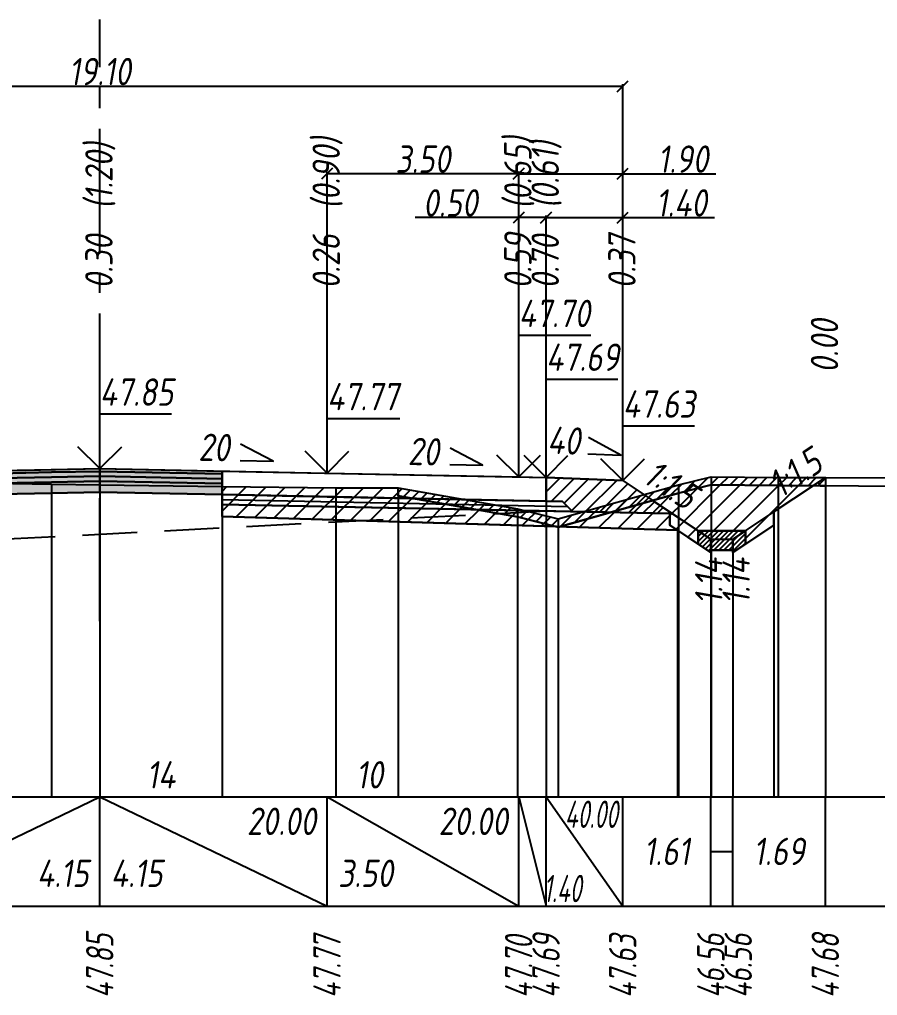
# Model space of a CAD drawing. Extents: x -717 to 1451, y -133302 to 233.
# Drawn here: x 159.8 to 238.1, y -85938.2 to -85849 of the extents above; entities that cross this region are included whole.
import ezdxf
from ezdxf.enums import TextEntityAlignment as Align

# ---------------------------------------------------------------- set-up
doc = ezdxf.new("R2010")
doc.units = 0
doc.linetypes.add('осевая2', pattern=[1.125, 0.75, -0.125, 0.125, -0.125])
doc.linetypes.add('штриховая', pattern=[0.75, 0.5, -0.25])
for name, color, linetype in [('Интерполированный поперечник', 2, 'Continuous'), ('Код_514', 1, 'Continuous'), ('Контур_0', 7, 'Continuous'), ('Контур_2521', 7, 'Continuous'), ('Контур_2564', 7, 'Continuous'), ('Контур_2660', 7, 'Continuous'), ('Контур_2665', 7, 'Continuous'), ('Контур_400', 7, 'Continuous'), ('Контур_508', 7, 'Continuous'), ('Контур_512', 7, 'Continuous'), ('Контур_513', 7, 'Continuous'), ('Красный поперечник', 1, 'Continuous'), ('Объём_2501', 7, 'Continuous'), ('Объём_2564', 7, 'Continuous'), ('Объём_2650', 7, 'Continuous'), ('Объём_2660', 7, 'Continuous'), ('Объём_2661', 7, 'Continuous'), ('Объём_2662', 7, 'Continuous'), ('Объём_2663', 7, 'Continuous'), ('Объём_2664', 7, 'Continuous'), ('Объём_2665', 7, 'Continuous'), ('Объём_2666', 7, 'Continuous'), ('Объём_2753', 7, 'Continuous'), ('Ось', 1, 'осевая2'), ('Откосы', 7, 'Continuous'), ('Отметки покрытия', 7, 'Continuous'), ('Рабочие отметки', 7, 'Continuous'), ('Рабочие отметки доп.', 7, 'Continuous'), ('Слои выравнивания', 7, 'Continuous'), ('Таблица', 7, 'Continuous'), ('Уклоны проезжей части', 7, 'Continuous'), ('Черный поперечник', 3, 'Continuous')]:
    doc.layers.add(name, color=color, linetype=linetype)
for name, color, linetype, true_color in [('Контур_2540', 2, 'Continuous', 0xffff00), ('Контур_2560', 2, 'Continuous', 0xffff00), ('Контур_2561', 7, 'Continuous', 0xff8040), ('Контур_2562', 3, 'Continuous', 0x00ff00), ('Контур_2563', 7, 'Continuous', 0xff8000), ('Контур_2570', 7, 'Continuous', 0x80ff00), ('Контур_2583', 3, 'Continuous', 0x00ff00), ('Контур_2584', 3, 'Continuous', 0x00ff00), ('Контур_2725', 7, 'Continuous', 0x323232), ('Контур_2736', 4, 'Continuous', 0x00ffff), ('Контур_2760', 7, 'Continuous', 0x323232), ('Контур_2761', 7, 'Continuous', 0x323232), ('Контур_2762', 7, 'Continuous', 0x323232), ('Контур_2763', 7, 'Continuous', 0x323232), ('Контур_402', 7, 'Continuous', 0xff6464), ('Контур_703', 4, 'Continuous', 0x00ffff), ('Контур_707', 4, 'Continuous', 0x00ffff), ('Контур_720', 131, 'Continuous', 0xaaffff), ('Объём_2500', 7, 'Continuous', 0xc0c0c0), ('Объём_2520', 7, 'Continuous', 0x80ffff), ('Объём_2540', 2, 'Continuous', 0xffff00), ('Объём_2560', 2, 'Continuous', 0xffff00), ('Объём_2561', 7, 'Continuous', 0xff8040), ('Объём_2562', 3, 'Continuous', 0x00ff00), ('Объём_2563', 7, 'Continuous', 0xff8000), ('Объём_2570', 7, 'Continuous', 0x80ff00), ('Объём_2580', 3, 'Continuous', 0x00ff00), ('Объём_2583', 3, 'Continuous', 0x00ff00), ('Объём_2584', 3, 'Continuous', 0x00ff00), ('Объём_2591', 3, 'Continuous', 0x00ff00), ('Объём_2595', 3, 'Continuous', 0x00ff00), ('Объём_2600', 7, 'Continuous', 0x808000), ('Объём_2620', 2, 'Continuous', 0xffff00), ('Объём_2746', 2, 'Continuous', 0xffff00)]:
    doc.layers.add(name, color=color, linetype=linetype, true_color=true_color)
doc.styles.get("Standard").update_dxf_attribs({"font": 'txt', "height": 2.5})
doc.styles.add('М', font='romand.shx', dxfattribs={"width": 0.8, "oblique": 10, "height": 2.5})
doc.dimstyles.get("Standard").update_dxf_attribs({"dimtxt": 0.18, "dimasz": 0.18, "dimexe": 0.18, "dimexo": 0.0625, "dimgap": 0.09, "dimtad": 0, "dimtih": 1, "dimtoh": 1, "dimdec": 4, "dimzin": 0, "dimdsep": 46, "dimtxsty": 'Standard', "dimcen": 0.09, "dimadec": 0, "dimazin": 0, "dimtfac": 1, "dimtdec": 4, "dimtofl": 0, "dimtmove": 0, "dimatfit": 3, "dimfxl": 1, "dimtolj": 1, "dimtzin": 0, "dimarcsym": 0})

# ---------------------------------------------------------------- blocks, each defined once
blk = doc.blocks.new('_Oblique')
at = {"color": 0, "linetype": 'ByBlock', "lineweight": -2}
blk.add_line((-0.5, -0.5), (0.5, 0.5), dxfattribs=at)
blk = doc.blocks.new('*D3363')
at = {"color": 0, "lineweight": -2, "transparency": 16777216}
for p, q in [((207.843, -85890.843), (207.843, -85866.911)), ((207.843, -85867.091), (214.843, -85867.091)), ((214.843, -85891.123), (214.843, -85866.911)), ((214.843, -85867.091), (223.207, -85867.091))]:
    blk.add_line(p, q, dxfattribs=at)
at = {"layer": 'Defpoints', "color": 0, "transparency": 16777216}
for p in [(214.843, -85867.091), (207.843, -85890.906), (214.843, -85891.186)]:
    blk.add_point(p, dxfattribs=at)
at = {"color": 0, "lineweight": -2, "transparency": 16777216, "rotation": 180}
blk.add_blockref('_Oblique', (207.843, -85867.091), dxfattribs=at)
at = {"color": 0, "lineweight": -2, "transparency": 16777216}
blk.add_blockref('_Oblique', (214.843, -85867.091), dxfattribs=at)
at = {"color": 0, "transparency": 16777216, "insert": (220.201, -85865.751), "char_height": 2.5, "width": 0.69, "attachment_point": 5, "style": 'М'}
blk.add_mtext('\\A1;1.40', dxfattribs=at)
blk = doc.blocks.new('*D3365')
at = {"color": 0, "lineweight": -2, "transparency": 16777216}
for p, q in [((205.343, -85867.091), (195.874, -85867.091)), ((205.343, -85890.793), (205.343, -85866.911)), ((207.843, -85867.091), (205.343, -85867.091)), ((207.843, -85890.843), (207.843, -85866.911))]:
    blk.add_line(p, q, dxfattribs=at)
at = {"layer": 'Defpoints', "color": 0, "transparency": 16777216}
for p in [(207.843, -85867.091), (205.343, -85890.856), (207.843, -85890.906)]:
    blk.add_point(p, dxfattribs=at)
at = {"color": 0, "lineweight": -2, "transparency": 16777216, "rotation": 180}
blk.add_blockref('_Oblique', (205.343, -85867.091), dxfattribs=at)
at = {"color": 0, "lineweight": -2, "transparency": 16777216}
blk.add_blockref('_Oblique', (207.843, -85867.091), dxfattribs=at)
at = {"color": 0, "transparency": 16777216, "insert": (199.101, -85865.751), "char_height": 2.5, "width": 0.72, "attachment_point": 5, "style": 'М'}
blk.add_mtext('\\A1;0.50', dxfattribs=at)
blk = doc.blocks.new('*D3367')
at = {"color": 0, "lineweight": -2, "transparency": 16777216}
for p, q in [((187.843, -85890.443), (187.843, -85862.911)), ((205.343, -85890.793), (205.343, -85862.911)), ((205.343, -85863.091), (187.843, -85863.091))]:
    blk.add_line(p, q, dxfattribs=at)
at = {"layer": 'Defpoints', "color": 0, "transparency": 16777216}
for p in [(187.843, -85863.091), (187.843, -85890.506), (205.343, -85890.856)]:
    blk.add_point(p, dxfattribs=at)
at = {"color": 0, "lineweight": -2, "transparency": 16777216, "rotation": 180}
blk.add_blockref('_Oblique', (187.843, -85863.091), dxfattribs=at)
at = {"color": 0, "lineweight": -2, "transparency": 16777216}
blk.add_blockref('_Oblique', (205.343, -85863.091), dxfattribs=at)
at = {"color": 0, "transparency": 16777216, "insert": (196.593, -85861.751), "char_height": 2.5, "width": 0.75, "attachment_point": 5, "style": 'М'}
blk.add_mtext('\\A1;3.50', dxfattribs=at)
blk = doc.blocks.new('*D3368')
at = {"color": 0, "lineweight": -2, "transparency": 16777216}
for p, q in [((205.343, -85890.793), (205.343, -85862.911)), ((214.843, -85891.123), (214.843, -85862.911)), ((205.343, -85863.091), (214.843, -85863.091)), ((214.843, -85863.091), (223.353, -85863.091))]:
    blk.add_line(p, q, dxfattribs=at)
at = {"layer": 'Defpoints', "color": 0, "transparency": 16777216}
for p in [(205.343, -85863.091), (205.343, -85890.856), (214.843, -85891.186)]:
    blk.add_point(p, dxfattribs=at)
at = {"color": 0, "lineweight": -2, "transparency": 16777216, "rotation": 180}
blk.add_blockref('_Oblique', (205.343, -85863.091), dxfattribs=at)
at = {"color": 0, "lineweight": -2, "transparency": 16777216}
blk.add_blockref('_Oblique', (214.843, -85863.091), dxfattribs=at)
at = {"color": 0, "transparency": 16777216, "insert": (220.348, -85861.751), "char_height": 2.5, "width": 0.69, "attachment_point": 5, "style": 'М'}
blk.add_mtext('\\A1;1.90', dxfattribs=at)
blk = doc.blocks.new('*D3370')
at = {"color": 0, "lineweight": -2, "transparency": 16777216}
for p, q in [((119.343, -85891.123), (119.343, -85854.911)), ((214.843, -85891.123), (214.843, -85854.911)), ((119.343, -85855.091), (214.843, -85855.091))]:
    blk.add_line(p, q, dxfattribs=at)
at = {"layer": 'Defpoints', "color": 0, "transparency": 16777216}
for p in [(214.843, -85855.091), (119.343, -85891.186), (214.843, -85891.186)]:
    blk.add_point(p, dxfattribs=at)
at = {"color": 0, "lineweight": -2, "transparency": 16777216, "rotation": 180}
blk.add_blockref('_Oblique', (119.343, -85855.091), dxfattribs=at)
at = {"color": 0, "lineweight": -2, "transparency": 16777216}
blk.add_blockref('_Oblique', (214.843, -85855.091), dxfattribs=at)
at = {"color": 0, "transparency": 16777216, "insert": (167.093, -85853.751), "char_height": 2.5, "width": 0.81, "attachment_point": 5, "style": 'М'}
blk.add_mtext('\\A1;19.10', dxfattribs=at)

msp = doc.modelspace()

# ---------------------------------------------------------------- hatches: boundary and pattern name
at = {"layer": 'Объём_2563'}
h = msp.add_hatch(dxfattribs=at)
h.set_pattern_fill('ANSI31', color=256, scale=0.3)
h.paths.add_polyline_path([(219.136, -85894.119), (210.262, -85893.941), (209.343, -85893.023), (207.843, -85892.993), (207.843, -85890.843), (214.843, -85891.123), (219.136, -85893.985)])
at = {"layer": 'Объём_2570'}
h = msp.add_hatch(dxfattribs=at)
h.set_pattern_fill('ANSI31', color=256, scale=0.2)
h.paths.add_polyline_path([(233.341, -85891.599), (229.022, -85891.583), (222.929, -85891.514), (219.926, -85892.264), (208.932, -85895.373), (205.223, -85894.445), (194.334, -85892.529), (194.334, -85891.779), (205.223, -85893.695), (208.932, -85894.623), (219.926, -85891.514), (222.929, -85890.764), (229.022, -85890.833), (233.341, -85890.849)])
at = {"layer": 'Объём_2600'}
h = msp.add_hatch(dxfattribs=at)
h.set_pattern_fill('ANSI31', color=6, scale=0.4)
h.paths.add_polyline_path([(219.847, -85895.661), (209.058, -85895.337), (219.926, -85892.264), (222.929, -85891.514), (229.022, -85891.583), (232.222, -85891.595), (228.636, -85893.985), (228.636, -85895.187), (226.037, -85896.919), (226.037, -85895.717), (221.735, -85895.717), (221.735, -85896.919)])
h = msp.add_hatch(dxfattribs=at)
h.set_pattern_fill('HONEY', color=5, scale=0.3)
h.paths.add_polyline_path([(232.222, -85891.595), (233.341, -85890.849), (233.341, -85891.599)])
h = msp.add_hatch(dxfattribs=at)
h.set_pattern_fill('ANSI31', color=6, scale=0.4)
h.paths.add_polyline_path([(178.258, -85894.413), (178.258, -85891.669), (188.648, -85891.77), (194.334, -85891.779), (194.334, -85892.529), (205.223, -85894.445), (208.754, -85895.328)])
at = {"layer": 'Объём_2620'}
h = msp.add_hatch(dxfattribs=at)
h.set_pattern_fill('ANSI31', color=2, scale=0.1)
h.paths.add_polyline_path([(221.735, -85895.717), (226.037, -85895.717), (226.037, -85896.919), (224.886, -85897.687), (224.886, -85897.485), (222.886, -85897.485), (222.886, -85897.687), (221.735, -85896.919)])
at = {"layer": 'Слои выравнивания'}
for color, points in [(2, [(129.298, -85890.784), (138.262, -85890.605), (146.343, -85890.443), (153.79, -85890.294), (157.993, -85890.21), (162.687, -85890.116), (167.093, -85890.028), (167.093, -85890.278), (162.687, -85890.366), (157.993, -85890.46), (153.79, -85890.544), (146.343, -85890.693), (138.262, -85890.855), (129.298, -85891.034)]), (3, [(129.298, -85891.034), (138.262, -85890.855), (146.343, -85890.693), (153.79, -85890.544), (157.993, -85890.46), (162.687, -85890.366), (167.093, -85890.278), (167.093, -85890.728), (162.687, -85890.816), (157.993, -85890.91), (153.79, -85890.994), (146.343, -85891.143), (138.262, -85891.305), (129.298, -85891.484)]), (2, [(167.093, -85890.028), (178.258, -85890.251), (178.258, -85890.501), (167.093, -85890.278)]), (3, [(167.093, -85890.278), (178.258, -85890.501), (178.258, -85890.951), (167.093, -85890.728)]), (4, [(129.298, -85891.484), (138.262, -85891.305), (146.343, -85891.143), (153.79, -85890.994), (157.993, -85890.91), (162.687, -85890.816), (167.093, -85890.728), (167.093, -85891.178), (162.687, -85891.266), (157.993, -85891.36), (153.79, -85891.444), (146.343, -85891.593), (138.262, -85891.755), (129.298, -85891.934)]), (5, [(129.298, -85891.934), (138.262, -85891.755), (146.343, -85891.593), (153.79, -85891.444), (157.993, -85891.36), (162.687, -85891.266), (167.093, -85891.178), (167.093, -85892.178), (162.687, -85892.266), (157.993, -85892.36), (153.79, -85892.444), (146.343, -85892.593), (138.262, -85892.755), (129.298, -85892.934)]), (4, [(167.093, -85890.728), (178.258, -85890.951), (178.258, -85891.401), (167.093, -85891.178)]), (5, [(167.093, -85891.178), (178.258, -85891.401), (178.258, -85892.401), (167.093, -85892.178)])]:
    msp.add_hatch(color=color, dxfattribs=at).paths.add_polyline_path(points)

# ---------------------------------------------------------------- linework, layer by layer
at = {"layer": 'Интерполированный поперечник', "linetype": 'штриховая', "ltscale": 10, "flags": 128}
msp.add_lwpolyline([(90.62, -85899.988), (207.843, -85893.893)], dxfattribs=at)
at = {"layer": 'Код_514'}
for p, q in [((146.343, -85930), (167.093, -85920)), ((167.093, -85930), (167.093, -85920)), ((167.093, -85920), (187.843, -85930)), ((187.843, -85930), (187.843, -85920)), ((187.843, -85920), (205.343, -85930)), ((205.343, -85930), (205.343, -85920)), ((205.343, -85920), (207.843, -85930)), ((207.843, -85930), (207.843, -85920)), ((207.843, -85920), (214.843, -85930)), ((214.843, -85930), (214.843, -85920)), ((222.886, -85930), (222.886, -85920)), ((224.886, -85930), (224.886, -85920)), ((233.341, -85930), (233.341, -85920)), ((222.886, -85925), (224.886, -85925))]:
    msp.add_line(p, q, dxfattribs=at)
at = {"layer": 'Контур_0', "color": 18, "true_color": 0x000000, "flags": 128}
for points in [[(178.258, -85890.251), (207.843, -85890.843), (207.843, -85892.993), (178.258, -85892.401), (178.258, -85890.251), (178.258, -85890.251)], [(187.843, -85892.593), (209.343, -85893.023), (210.262, -85893.941), (178.258, -85893.301), (178.258, -85892.401), (187.843, -85892.593), (187.843, -85892.593)], [(207.843, -85892.993), (209.343, -85893.023), (210.262, -85893.941), (219.136, -85894.119)]]:
    msp.add_lwpolyline(points, dxfattribs=at)
at = {"layer": 'Контур_2521', "color": 18, "true_color": 0x000000, "flags": 128}
msp.add_lwpolyline([(178.258, -85892.851), (209.803, -85893.482)], dxfattribs=at)
at = {"layer": 'Контур_2540', "flags": 128}
msp.add_lwpolyline([(219.136, -85895.187), (219.847, -85895.661), (178.258, -85894.413), (178.258, -85893.301), (219.136, -85894.119), (219.136, -85895.187), (219.136, -85895.187)], dxfattribs=at)
at = {"layer": 'Контур_2560', "flags": 128}
msp.add_lwpolyline([(207.843, -85890.843), (214.843, -85891.123), (214.843, -85891.123), (214.843, -85891.123)], dxfattribs=at)
at = {"layer": 'Контур_2561', "flags": 128}
msp.add_lwpolyline([(207.843, -85890.843), (207.843, -85890.843), (214.843, -85891.123), (214.843, -85891.123), (207.843, -85890.843)], dxfattribs=at)
at = {"layer": 'Контур_2562', "flags": 128}
msp.add_lwpolyline([(214.843, -85891.123), (214.843, -85891.123), (214.843, -85891.123), (214.843, -85891.123), (214.843, -85891.123)], dxfattribs=at)
at = {"layer": 'Контур_2563', "flags": 128}
msp.add_lwpolyline([(219.136, -85894.119), (210.262, -85893.941), (209.343, -85893.023), (207.843, -85892.993), (207.843, -85890.843), (214.843, -85891.123), (219.136, -85893.985), (219.136, -85894.119), (219.136, -85894.119)], dxfattribs=at)
at = {"layer": 'Контур_2564', "flags": 128}
msp.add_lwpolyline([(207.843, -85890.843), (214.843, -85891.123)], dxfattribs=at)
at = {"layer": 'Контур_2570', "flags": 128}
msp.add_lwpolyline([(82.35, -85899.811), (90.62, -85900.738), (90.986, -85900.75), (90.986, -85900.75), (92.889, -85900.113), (96.227, -85899.05), (113.705, -85893.678), (113.705, -85892.928), (123.356, -85892.232), (129.298, -85891.908), (138.262, -85891.676), (153.79, -85891.288), (162.687, -85891.441), (167.093, -85891.506), (178.258, -85891.669), (188.648, -85891.77), (194.334, -85891.779), (194.334, -85892.529), (205.223, -85894.445), (208.932, -85895.373), (219.926, -85892.264), (222.929, -85891.514), (229.022, -85891.583), (258.341, -85891.688)], dxfattribs=at)
at = {"layer": 'Контур_2583', "flags": 128}
for points in [[(219.136, -85893.985), (222.886, -85896.485), (222.886, -85897.687), (219.136, -85895.187), (219.136, -85893.985)], [(224.886, -85896.485), (228.636, -85893.985), (228.636, -85895.187), (224.886, -85897.687), (224.886, -85896.485)]]:
    msp.add_lwpolyline(points, dxfattribs=at)
at = {"layer": 'Контур_2584', "flags": 128}
msp.add_lwpolyline([(222.886, -85896.485), (224.886, -85896.485), (224.886, -85897.485), (222.886, -85897.485), (222.886, -85896.485)], dxfattribs=at)
at = {"layer": 'Контур_2660', "flags": 128}
msp.add_lwpolyline([(178.258, -85894.413), (219.847, -85895.661)], dxfattribs=at)
at = {"layer": 'Контур_2665', "flags": 128}
msp.add_lwpolyline([(214.843, -85891.123), (214.843, -85891.123)], dxfattribs=at)
at = {"layer": 'Контур_2725', "flags": 128}
msp.add_lwpolyline([(129.298, -85892.934), (138.262, -85892.755), (146.343, -85892.593), (153.79, -85892.444), (157.993, -85892.36), (162.687, -85892.266), (167.093, -85892.178), (178.258, -85892.401)], dxfattribs=at)
at = {"layer": 'Контур_2736', "flags": 128}
msp.add_lwpolyline([(214.843, -85891.123), (214.843, -85891.123)], dxfattribs=at)
at = {"layer": 'Контур_2760', "flags": 128}
msp.add_lwpolyline([(129.298, -85890.784), (138.262, -85890.605), (146.343, -85890.443), (153.79, -85890.294), (157.993, -85890.21), (162.687, -85890.116), (167.093, -85890.028), (178.258, -85890.251)], dxfattribs=at)
at = {"layer": 'Контур_2761', "flags": 128}
msp.add_lwpolyline([(129.298, -85891.034), (138.262, -85890.855), (146.343, -85890.693), (153.79, -85890.544), (157.993, -85890.46), (162.687, -85890.366), (167.093, -85890.278), (178.258, -85890.501)], dxfattribs=at)
at = {"layer": 'Контур_2762', "flags": 128}
msp.add_lwpolyline([(129.298, -85891.484), (138.262, -85891.305), (146.343, -85891.143), (153.79, -85890.994), (157.993, -85890.91), (162.687, -85890.816), (167.093, -85890.728), (178.258, -85890.951)], dxfattribs=at)
at = {"layer": 'Контур_2763', "flags": 128}
msp.add_lwpolyline([(129.298, -85891.934), (138.262, -85891.755), (146.343, -85891.593), (153.79, -85891.444), (157.993, -85891.36), (162.687, -85891.266), (167.093, -85891.178), (178.258, -85891.401)], dxfattribs=at)
at = {"layer": 'Контур_400', "flags": 128}
for points in [[(126.343, -85890.843), (128.843, -85890.793), (128.843, -85890.793), (128.843, -85890.793), (128.843, -85890.793), (128.843, -85890.793), (128.843, -85890.793), (146.343, -85890.443), (167.093, -85890.028)], [(167.093, -85890.028), (187.843, -85890.443), (205.343, -85890.793), (205.343, -85890.793), (205.343, -85890.793), (205.343, -85890.793), (205.343, -85890.793), (205.343, -85890.793), (207.843, -85890.843)]]:
    msp.add_lwpolyline(points, dxfattribs=at)
at = {"layer": 'Контур_402', "flags": 128}
msp.add_lwpolyline([(112.452, -85895.717), (129.298, -85895.212), (129.298, -85892.934), (167.093, -85892.178), (178.258, -85892.401), (178.258, -85894.413), (219.847, -85895.661)], dxfattribs=at)
at = {"layer": 'Контур_508', "flags": 128}
msp.add_lwpolyline([(107.35, -85899.118), (112.452, -85895.717), (129.298, -85895.212), (129.298, -85892.934), (167.093, -85892.178), (178.258, -85892.401), (178.258, -85894.413), (219.847, -85895.661), (222.886, -85897.687), (222.886, -85897.485), (224.886, -85897.485), (224.886, -85897.687), (228.636, -85895.187), (228.636, -85893.985), (233.341, -85890.849)], dxfattribs=at)
at = {"layer": 'Контур_512', "flags": 128}
msp.add_lwpolyline([(178.258, -85894.413), (219.847, -85895.661), (222.886, -85897.687), (222.886, -85897.485), (224.886, -85897.485), (224.886, -85897.687), (228.636, -85895.187), (228.636, -85893.985), (233.341, -85890.849)], dxfattribs=at)
at = {"layer": 'Контур_513', "flags": 128}
msp.add_lwpolyline([(107.35, -85899.118), (112.452, -85895.717), (129.298, -85895.212), (129.298, -85892.934), (167.093, -85892.178), (178.258, -85892.401), (178.258, -85894.413), (219.847, -85895.661), (222.886, -85897.687), (222.886, -85897.485), (224.886, -85897.485), (224.886, -85897.687), (228.636, -85895.187), (228.636, -85893.985), (233.341, -85890.849)], dxfattribs=at)
at = {"layer": 'Контур_703', "flags": 128}
for points in [[(214.843, -85891.123), (214.843, -85891.123)], [(214.843, -85891.123), (222.886, -85896.485)], [(214.843, -85891.123), (222.886, -85896.485)]]:
    msp.add_lwpolyline(points, dxfattribs=at)
at = {"layer": 'Контур_707', "flags": 128}
for points in [[(224.886, -85896.485), (232.929, -85891.123), (232.929, -85891.123), (233.341, -85890.849)], [(224.886, -85896.485), (232.929, -85891.123)], [(232.929, -85891.123), (232.929, -85891.123), (233.341, -85890.849)]]:
    msp.add_lwpolyline(points, dxfattribs=at)
at = {"layer": 'Контур_720', "flags": 128}
msp.add_lwpolyline([(222.886, -85896.485), (224.886, -85896.485)], dxfattribs=at)
at = {"layer": 'Красный поперечник'}
for p, q in [((146.343, -85890.443), (167.093, -85890.028)), ((167.093, -85890.028), (187.843, -85890.443)), ((187.843, -85890.443), (205.343, -85890.793)), ((205.343, -85890.793), (207.843, -85890.843)), ((207.843, -85890.843), (214.843, -85891.123)), ((214.843, -85891.123), (222.886, -85896.485)), ((224.886, -85896.485), (233.341, -85890.849)), ((233.341, -85890.849), (233.341, -85920)), ((228.636, -85893.985), (228.636, -85920)), ((178.258, -85894.413), (178.258, -85920)), ((219.847, -85895.661), (219.847, -85920)), ((228.636, -85895.187), (228.636, -85920)), ((222.886, -85896.485), (224.886, -85896.485)), ((222.886, -85897.485), (222.886, -85920)), ((222.886, -85897.687), (222.886, -85920)), ((224.886, -85897.485), (224.886, -85920)), ((224.886, -85897.687), (224.886, -85920))]:
    msp.add_line(p, q, dxfattribs=at)
at = {"layer": 'Объём_2500', "color": 18, "true_color": 0x000000, "flags": 128}
msp.add_lwpolyline([(178.258, -85890.251), (207.843, -85890.843), (207.843, -85892.993), (178.258, -85892.401), (178.258, -85890.251), (178.258, -85890.251)], dxfattribs=at)
at = {"layer": 'Объём_2501', "flags": 128}
for points in [[(126.343, -85890.843), (128.843, -85890.793), (128.843, -85890.793), (128.843, -85890.793), (128.843, -85890.793), (128.843, -85890.793), (128.843, -85890.793), (146.343, -85890.443), (167.093, -85890.028)], [(167.093, -85890.028), (187.843, -85890.443), (205.343, -85890.793), (205.343, -85890.793), (205.343, -85890.793), (205.343, -85890.793), (205.343, -85890.793), (205.343, -85890.793), (207.843, -85890.843)]]:
    msp.add_lwpolyline(points, dxfattribs=at)
at = {"layer": 'Объём_2520', "color": 250, "flags": 128}
msp.add_lwpolyline([(187.843, -85892.593), (209.343, -85893.023), (210.262, -85893.941), (178.258, -85893.301), (178.258, -85892.401), (187.843, -85892.593), (187.843, -85892.593)], dxfattribs=at)
at = {"layer": 'Объём_2540', "flags": 128}
msp.add_lwpolyline([(219.136, -85895.187), (219.847, -85895.661), (178.258, -85894.413), (178.258, -85893.301), (219.136, -85894.119), (219.136, -85895.187), (219.136, -85895.187)], dxfattribs=at)
at = {"layer": 'Объём_2560', "flags": 128}
msp.add_lwpolyline([(207.843, -85890.843), (214.843, -85891.123), (214.843, -85891.123), (214.843, -85891.123)], dxfattribs=at)
at = {"layer": 'Объём_2561', "flags": 128}
msp.add_lwpolyline([(207.843, -85890.843), (207.843, -85890.843), (214.843, -85891.123), (214.843, -85891.123), (207.843, -85890.843)], dxfattribs=at)
at = {"layer": 'Объём_2562', "flags": 128}
msp.add_lwpolyline([(214.843, -85891.123), (214.843, -85891.123), (214.843, -85891.123), (214.843, -85891.123), (214.843, -85891.123)], dxfattribs=at)
at = {"layer": 'Объём_2563', "color": 250, "flags": 128}
msp.add_lwpolyline([(219.136, -85894.119), (210.262, -85893.941), (209.343, -85893.023), (207.843, -85892.993), (207.843, -85890.843), (214.843, -85891.123), (219.136, -85893.985), (219.136, -85894.119), (219.136, -85894.119)], dxfattribs=at)
at = {"layer": 'Объём_2564', "flags": 128}
msp.add_lwpolyline([(207.843, -85890.843), (214.843, -85891.123)], dxfattribs=at)
at = {"layer": 'Объём_2570', "flags": 128}
msp.add_lwpolyline([(233.341, -85891.599), (229.022, -85891.583), (222.929, -85891.514), (219.926, -85892.264), (208.932, -85895.373), (205.223, -85894.445), (194.334, -85892.529), (194.334, -85891.779), (205.223, -85893.695), (208.932, -85894.623), (219.926, -85891.514), (222.929, -85890.764), (229.022, -85890.833), (233.341, -85890.849), (233.341, -85891.599), (233.341, -85891.599)], dxfattribs=at)
at = {"layer": 'Объём_2580', "flags": 128}
for points in [[(214.843, -85891.123), (219.136, -85893.985)], [(228.636, -85893.985), (232.929, -85891.123)], [(232.929, -85891.123), (232.929, -85891.123), (233.341, -85890.849)]]:
    msp.add_lwpolyline(points, dxfattribs=at)
at = {"layer": 'Объём_2583', "flags": 128}
for points in [[(219.136, -85893.985), (222.886, -85896.485), (222.886, -85897.687), (219.136, -85895.187), (219.136, -85893.985)], [(224.886, -85896.485), (228.636, -85893.985), (228.636, -85895.187), (224.886, -85897.687), (224.886, -85896.485)]]:
    msp.add_lwpolyline(points, dxfattribs=at)
at = {"layer": 'Объём_2584', "flags": 128}
msp.add_lwpolyline([(222.886, -85896.485), (224.886, -85896.485), (224.886, -85897.485), (222.886, -85897.485), (222.886, -85896.485)], dxfattribs=at)
at = {"layer": 'Объём_2591', "flags": 128}
for points in [[(219.136, -85893.985), (222.886, -85896.485)], [(224.886, -85896.485), (228.636, -85893.985)]]:
    msp.add_lwpolyline(points, dxfattribs=at)
at = {"layer": 'Объём_2595', "flags": 128}
msp.add_lwpolyline([(222.886, -85896.485), (224.886, -85896.485)], dxfattribs=at)
at = {"layer": 'Объём_2600', "color": 5, "flags": 128}
for points in [[(232.222, -85891.595), (233.341, -85890.849), (233.341, -85891.599), (232.222, -85891.595), (232.222, -85891.595)], [(208.932, -85895.373), (208.754, -85895.328), (209.058, -85895.337), (208.932, -85895.373), (208.932, -85895.373)]]:
    msp.add_lwpolyline(points, dxfattribs=at)
at = {"layer": 'Объём_2620', "flags": 128}
msp.add_lwpolyline([(221.735, -85895.717), (226.037, -85895.717), (226.037, -85896.919), (224.886, -85897.687), (224.886, -85897.485), (222.886, -85897.485), (222.886, -85897.687), (221.735, -85896.919), (221.735, -85895.717), (221.735, -85895.717)], dxfattribs=at)
at = {"layer": 'Объём_2650', "color": 6, "flags": 128}
for points in [[(219.847, -85895.661), (209.058, -85895.337), (219.926, -85892.264), (222.929, -85891.514), (229.022, -85891.583), (232.222, -85891.595), (228.636, -85893.985), (228.636, -85895.187), (226.037, -85896.919), (226.037, -85895.717), (221.735, -85895.717), (221.735, -85896.919), (219.847, -85895.661), (219.847, -85895.661)], [(178.258, -85894.413), (178.258, -85891.669), (188.648, -85891.77), (194.334, -85891.779), (194.334, -85892.529), (205.223, -85894.445), (208.754, -85895.328), (178.258, -85894.413), (178.258, -85894.413)]]:
    msp.add_lwpolyline(points, dxfattribs=at)
at = {"layer": 'Объём_2660', "flags": 128}
msp.add_lwpolyline([(178.258, -85894.413), (219.847, -85895.661)], dxfattribs=at)
at = {"layer": 'Объём_2661', "flags": 128}
msp.add_lwpolyline([(214.843, -85891.123), (221.735, -85895.717)], dxfattribs=at)
at = {"layer": 'Объём_2662', "flags": 128}
msp.add_lwpolyline([(226.037, -85895.717), (232.929, -85891.123), (233.341, -85890.849)], dxfattribs=at)
at = {"layer": 'Объём_2663', "flags": 128}
for points in [[(221.735, -85895.717), (222.886, -85896.485)], [(224.886, -85896.485), (226.037, -85895.717)]]:
    msp.add_lwpolyline(points, dxfattribs=at)
at = {"layer": 'Объём_2664', "flags": 128}
msp.add_lwpolyline([(222.886, -85896.485), (224.886, -85896.485)], dxfattribs=at)
at = {"layer": 'Объём_2665', "flags": 128}
msp.add_lwpolyline([(214.843, -85891.123), (214.843, -85891.123)], dxfattribs=at)
at = {"layer": 'Объём_2666', "flags": 128}
msp.add_lwpolyline([(214.843, -85891.123), (214.843, -85891.123)], dxfattribs=at)
at = {"layer": 'Объём_2746', "flags": 128}
for points in [[(178.258, -85894.413), (178.258, -85891.669), (188.648, -85891.77), (194.334, -85891.779), (194.334, -85892.529), (205.223, -85894.445), (208.754, -85895.328), (178.258, -85894.413), (178.258, -85894.413)], [(224.886, -85897.485), (222.886, -85897.485), (222.886, -85897.687), (219.847, -85895.661), (209.058, -85895.337), (217.558, -85892.933), (222.886, -85896.485), (224.886, -85896.485), (228.636, -85893.985), (228.636, -85895.187), (224.886, -85897.687), (224.886, -85897.485), (224.886, -85897.485)]]:
    msp.add_lwpolyline(points, dxfattribs=at)
at = {"layer": 'Объём_2753', "flags": 128}
msp.add_lwpolyline([(178.258, -85890.251), (178.258, -85890.251)], dxfattribs=at)
at = {"layer": 'Ось', "ltscale": 15}
msp.add_line((167.093, -85903.971), (167.093, -85848.999), dxfattribs=at)
at = {"layer": 'Отметки покрытия', "color": 1}
for p, q in [((205.343, -85890.793), (205.343, -85877.843)), ((205.343, -85877.843), (211.943, -85877.843)), ((207.843, -85890.843), (207.843, -85881.843)), ((207.843, -85881.843), (214.393, -85881.843)), ((167.093, -85890.028), (167.093, -85885.028)), ((167.093, -85885.028), (173.643, -85885.028)), ((187.843, -85890.443), (187.843, -85885.443)), ((187.843, -85885.443), (194.493, -85885.443)), ((214.843, -85891.123), (214.843, -85886.123)), ((214.843, -85886.123), (221.393, -85886.123)), ((167.093, -85890.028), (165.093, -85888.028)), ((167.093, -85890.028), (169.093, -85888.028)), ((187.843, -85890.443), (185.843, -85888.443)), ((187.843, -85890.443), (189.843, -85888.443)), ((205.343, -85890.793), (203.343, -85888.793)), ((205.343, -85890.793), (207.343, -85888.793)), ((207.843, -85890.843), (205.843, -85888.843)), ((207.843, -85890.843), (209.843, -85888.843)), ((214.843, -85891.123), (212.843, -85889.123)), ((214.843, -85891.123), (216.843, -85889.123))]:
    msp.add_line(p, q, dxfattribs=at)
at = {"layer": 'Слои выравнивания'}
for p, q in [((167.093, -85890.028), (167.093, -85920)), ((178.258, -85890.251), (178.258, -85920)), ((207.843, -85890.843), (207.843, -85920))]:
    msp.add_line(p, q, dxfattribs=at)
at = {"layer": 'Слои выравнивания', "color": 2, "flags": 128}
for points in [[(129.298, -85890.784), (138.262, -85890.605), (146.343, -85890.443), (153.79, -85890.294), (157.993, -85890.21), (162.687, -85890.116), (167.093, -85890.028), (167.093, -85890.278), (162.687, -85890.366), (157.993, -85890.46), (153.79, -85890.544), (146.343, -85890.693), (138.262, -85890.855), (129.298, -85891.034)], [(167.093, -85890.028), (178.258, -85890.251), (178.258, -85890.501), (167.093, -85890.278)]]:
    msp.add_lwpolyline(points, close=True, dxfattribs=at)
at = {"layer": 'Слои выравнивания', "color": 3, "flags": 128}
for points in [[(129.298, -85891.034), (138.262, -85890.855), (146.343, -85890.693), (153.79, -85890.544), (157.993, -85890.46), (162.687, -85890.366), (167.093, -85890.278), (167.093, -85890.728), (162.687, -85890.816), (157.993, -85890.91), (153.79, -85890.994), (146.343, -85891.143), (138.262, -85891.305), (129.298, -85891.484)], [(167.093, -85890.278), (178.258, -85890.501), (178.258, -85890.951), (167.093, -85890.728)]]:
    msp.add_lwpolyline(points, close=True, dxfattribs=at)
at = {"layer": 'Слои выравнивания', "color": 4, "flags": 128}
for points in [[(129.298, -85891.484), (138.262, -85891.305), (146.343, -85891.143), (153.79, -85890.994), (157.993, -85890.91), (162.687, -85890.816), (167.093, -85890.728), (167.093, -85891.178), (162.687, -85891.266), (157.993, -85891.36), (153.79, -85891.444), (146.343, -85891.593), (138.262, -85891.755), (129.298, -85891.934)], [(167.093, -85890.728), (178.258, -85890.951), (178.258, -85891.401), (167.093, -85891.178)]]:
    msp.add_lwpolyline(points, close=True, dxfattribs=at)
at = {"layer": 'Слои выравнивания', "color": 5, "flags": 128}
for points in [[(129.298, -85891.934), (138.262, -85891.755), (146.343, -85891.593), (153.79, -85891.444), (157.993, -85891.36), (162.687, -85891.266), (167.093, -85891.178), (167.093, -85892.178), (162.687, -85892.266), (157.993, -85892.36), (153.79, -85892.444), (146.343, -85892.593), (138.262, -85892.755), (129.298, -85892.934)], [(167.093, -85891.178), (178.258, -85891.401), (178.258, -85892.401), (167.093, -85892.178)]]:
    msp.add_lwpolyline(points, close=True, dxfattribs=at)
at = {"layer": 'Таблица'}
for p, q in [((82.35, -85920), (258.341, -85920)), ((82.35, -85930), (258.341, -85930))]:
    msp.add_line(p, q, dxfattribs=at)
at = {"layer": 'Уклоны проезжей части', "color": 1, "flags": 128}
for points in [[(179.916, -85889.283), (182.915, -85889.343), (179.946, -85887.783)], [(211.666, -85888.692), (214.663, -85888.812), (211.726, -85887.193)], [(199.041, -85889.665), (202.04, -85889.725), (199.071, -85888.166)]]:
    msp.add_lwpolyline(points, dxfattribs=at)
at = {"layer": 'Черный поперечник', "color": 7}
for p, q in [((162.687, -85891.441), (162.687, -85920)), ((167.093, -85891.506), (167.093, -85920)), ((219.926, -85891.514), (219.926, -85920)), ((222.929, -85890.764), (222.929, -85920)), ((229.022, -85890.833), (229.022, -85920)), ((178.258, -85891.669), (178.258, -85920)), ((188.648, -85891.77), (188.648, -85920)), ((194.334, -85891.779), (194.334, -85920)), ((205.223, -85893.695), (205.223, -85920)), ((208.932, -85894.623), (208.932, -85920))]:
    msp.add_line(p, q, dxfattribs=at)
at = {"layer": 'Черный поперечник', "flags": 128}
msp.add_lwpolyline([(82.35, -85899.061), (90.62, -85899.988), (90.986, -85900), (92.889, -85899.363), (96.227, -85898.3), (113.705, -85892.928), (123.356, -85892.232), (129.298, -85891.908), (138.262, -85891.676), (153.79, -85891.288), (162.687, -85891.441), (167.093, -85891.506), (178.258, -85891.669), (188.648, -85891.77), (194.334, -85891.779), (205.223, -85893.695), (208.932, -85894.623), (219.926, -85891.514), (222.929, -85890.764), (229.022, -85890.833), (258.341, -85890.938)], dxfattribs=at)

# ---------------------------------------------------------------- texts
at = {"layer": 'Код_514', "style": 'М', "oblique": 10}
for s, width, p in [('40.00', 0.6, (214.393, -85920.354)), ('20.00', 0.8, (186.843, -85921)), ('20.00', 0.8, (204.343, -85921))]:
    msp.add_text(s, height=2.5, dxfattribs=dict(at, width=width)).set_placement(p, align=Align.TOP_RIGHT)
at = {"layer": 'Код_514', "style": 'М', "oblique": 10, "width": 0.8}
for s, p in [('1.61', (218.865, -85925)), ('1.69', (229.113, -85925))]:
    msp.add_text(s, height=2.5, dxfattribs=at).set_placement(p, align=Align.MIDDLE_CENTER)
msp.add_text('4.15', height=2.5, dxfattribs=at).set_placement((166.093, -85929), align=Align.BOTTOM_RIGHT)
at = {"layer": 'Код_514', "style": 'М', "oblique": 10}
for s, width, p in [('4.15', 0.8, (168.093, -85929)), ('3.50', 0.8, (188.843, -85929)), ('1.40', 0.6, (207.582, -85930.39))]:
    msp.add_text(s, height=2.5, dxfattribs=dict(at, width=width)).set_placement(p, align=Align.BOTTOM_LEFT)
at = {"layer": 'Код_514', "style": 'М', "oblique": 10, "width": 0.7}
for s, p in [('47.85', (167.093, -85938.382)), ('47.77', (187.843, -85938.382)), ('47.70', (205.343, -85938.382)), ('47.69', (207.843, -85938.382)), ('47.63', (214.843, -85938.382)), ('46.56', (222.886, -85938.382)), ('46.56', (225.386, -85938.382)), ('47.68', (233.341, -85938.382))]:
    msp.add_text(s, height=2.5, rotation=90, dxfattribs=at).set_placement(p, align=Align.MIDDLE_LEFT)
at = {"layer": 'Откосы', "color": 1, "style": 'М', "oblique": 10, "width": 0.8}
for s, rotation, p in [('40', 357.70938, (209.392, -85889.463)), ('20', 358.85423, (177.488, -85890.092)), ('20', 358.85423, (196.613, -85890.475)), ('1:1.5', 33.69007, (231.714, -85892.047)), ('1:1.5', 326.30994, (218.161, -85893.171))]:
    msp.add_text(s, height=2.5, rotation=rotation, dxfattribs=at).set_placement(p, align=Align.BOTTOM_CENTER)
at = {"layer": 'Отметки покрытия', "color": 1, "style": 'М', "oblique": 10, "width": 0.8}
for s, p in [('47.70', (205.343, -85877.851)), ('47.69', (207.843, -85881.851)), ('47.85', (167.093, -85885.036)), ('47.77', (187.843, -85885.451)), ('47.63', (214.843, -85886.131))]:
    msp.add_text(s, height=2.5, dxfattribs=at).set_placement(p, align=Align.BOTTOM_LEFT)
at = {"layer": 'Рабочие отметки', "color": 1, "style": 'М', "oblique": 10, "width": 0.8}
for s, p in [('0.59', (205.265, -85873.593)), ('0.37', (214.765, -85873.593)), ('0.30', (167.015, -85873.593)), ('0.26', (187.765, -85873.593)), ('0.70', (207.765, -85873.593)), ('0.00', (233.263, -85881.279))]:
    msp.add_text(s, height=2.5, rotation=90, dxfattribs=at).set_placement(p, align=Align.MIDDLE_LEFT)
for p in [(222.695, -85898.176), (225.195, -85898.176)]:
    msp.add_text('1.14', height=2.5, rotation=90, dxfattribs=at).set_placement(p, align=Align.MIDDLE_RIGHT)
at = {"layer": 'Рабочие отметки доп.', "color": 1, "style": 'М', "oblique": 10, "width": 0.8}
for s, p in [('(1.20)', (167.015, -85866.293)), ('(0.90)', (187.765, -85866.293)), ('(0.65)', (205.265, -85866.293)), ('(0.61)', (207.765, -85866.243))]:
    msp.add_text(s, height=2.5, rotation=90, dxfattribs=at).set_placement(p, align=Align.MIDDLE_LEFT)
at = {"layer": 'Слои выравнивания', "style": 'М', "oblique": 10, "width": 0.8}
for s, p in [('14', (172.676, -85920)), ('10', (191.721, -85920))]:
    msp.add_text(s, height=2.5, dxfattribs=at).set_placement(p, align=Align.BOTTOM_CENTER)

# ---------------------------------------------------------------- dimensions: what is measured, and where the dimension line sits
at = {"color": 5}
dim = msp.add_linear_dim(base=(214.843, -85855.091), p1=(119.343, -85891.186), p2=(214.843, -85891.186), angle=180, dimstyle='Standard', override={"dimtxt": 2.5, "dimasz": 1, "dimtad": 1, "dimdec": 2, "dimlfac": 0.2, "dimtxsty": 'М', "dimblk1": 'Oblique', "dimblk2": 'Oblique', "dimsah": 1}, dxfattribs=at)
dim.commit()
dim.dimension.update_dxf_attribs({"geometry": '*D3370', "text_midpoint": (167.093, -85853.751)})
dim = msp.add_linear_dim(base=(187.843, -85863.091), p1=(205.343, -85890.856), p2=(187.843, -85890.506), dimstyle='Standard', override={"dimtxt": 2.5, "dimasz": 1, "dimtad": 1, "dimdec": 2, "dimlfac": 0.2, "dimtxsty": 'М', "dimblk1": 'Oblique', "dimblk2": 'Oblique', "dimsah": 1}, dxfattribs=at)
dim.commit()
dim.dimension.update_dxf_attribs({"geometry": '*D3367', "text_midpoint": (196.593, -85861.751)})
dim = msp.add_linear_dim(base=(205.343, -85863.091), p1=(214.843, -85891.186), p2=(205.343, -85890.856), dimstyle='Standard', override={"dimtxt": 2.5, "dimasz": 1, "dimtad": 1, "dimdec": 2, "dimlfac": 0.2, "dimtxsty": 'М', "dimblk1": 'Oblique', "dimblk2": 'Oblique', "dimsah": 1}, dxfattribs=at)
dim.commit()
dim.dimension.update_dxf_attribs({"geometry": '*D3368', "text_midpoint": (220.348, -85863.091), "dimtype": 160})
for base, p1, p2, picture, middle in [((207.843, -85867.091), (205.343, -85890.856), (207.843, -85890.906), '*D3365', (199.101, -85867.091)), ((214.843, -85867.091), (207.843, -85890.906), (214.843, -85891.186), '*D3363', (220.201, -85867.091))]:
    dim = msp.add_linear_dim(base=base, p1=p1, p2=p2, angle=180, dimstyle='Standard', override={"dimtxt": 2.5, "dimasz": 1, "dimtad": 1, "dimdec": 2, "dimlfac": 0.2, "dimtxsty": 'М', "dimblk1": 'Oblique', "dimblk2": 'Oblique', "dimsah": 1}, dxfattribs=at)
    dim.commit()
    dim.dimension.update_dxf_attribs({"geometry": picture, "text_midpoint": middle, "dimtype": 160})

doc.saveas('drawing.dxf')
